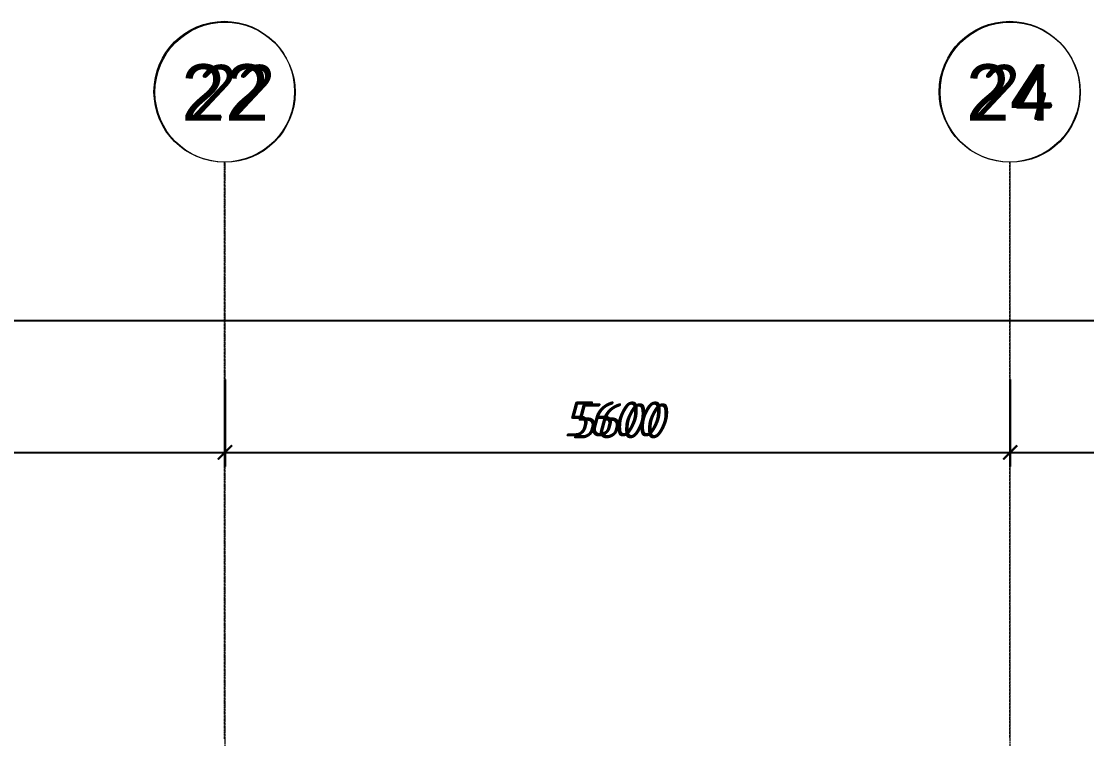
# Model space of a CAD drawing. Header units: millimetres. Extents: x -10178924 to 11692288, y -947381 to 58396.
# Drawn here: x 769906 to 777504, y -810699 to -805585 of the extents above; entities that cross this region are included whole.
import ezdxf
from ezdxf.enums import TextEntityAlignment as Align

# ---------------------------------------------------------------- set-up
doc = ezdxf.new("R2010")
doc.units = ezdxf.units.MM
doc.linetypes.add('осевая', pattern=[50.8, 31.75, -6.35, 6.35, -6.35])
doc.layers.add('PDF _Размеры осевые', color=7, linetype='Continuous', true_color=0x5d6970)
doc.layers.add('PDF _Текст', color=7, linetype='Continuous', lineweight=5)
doc.layers.add('Размеры осевые', color=153, linetype='Continuous', lineweight=9)
doc.styles.add('PDF ArialMT', font='arial.ttf')
doc.styles.add('PDF GOST Common Italic', font='GOST_Common Italic.ttf')
doc.styles.add('PDF ISOCPEUR Italic', font='isocpeui.ttf')
doc.styles.add('Текст_М100', font='GOST_Common Italic.ttf', dxfattribs={"height": 250})
doc.dimstyles.new('Размеры_М100', dxfattribs={"dimtxt": 250, "dimasz": 100, "dimexe": 100, "dimexo": 100, "dimgap": 100, "dimtad": 1, "dimrnd": 5, "dimtxsty": 'Текст_М100', "dimblk": 'ARCHTICK', "dimcen": 250, "dimdle": 100, "dimadec": 0, "dimazin": 2, "dimtfac": 1, "dimtmove": 1, "dimatfit": 3, "dimfxl": 1, "dimarcsym": 0})

# ---------------------------------------------------------------- blocks, each defined once
blk = doc.blocks.new('_ArchTick')
at = {"color": 0, "linetype": 'ByBlock', "const_width": 0.15}
blk.add_lwpolyline([(-0.5, -0.5), (0.5, 0.5)], dxfattribs=at)
blk = doc.blocks.new('*D2713')
at = {"layer": 'Defpoints', "color": 0, "ltscale": 100, "transparency": 16777216}
for p in [(-7000, -26444.9), (61000, -26444.9), (61000, -26928.2)]:
    blk.add_point(p, dxfattribs=at)
at = {"layer": 'Размеры осевые', "color": 0, "lineweight": -2, "ltscale": 100, "transparency": 16777216}
for p, q in [((-7000, -26544.9), (-7000, -27028.2)), ((61000, -26544.9), (61000, -27028.2)), ((-7100, -26928.2), (61100, -26928.2))]:
    blk.add_line(p, q, dxfattribs=at)
at = {"layer": 'Размеры осевые', "color": 0, "lineweight": -2, "ltscale": 100, "transparency": 16777216, "xscale": 100, "yscale": 100, "zscale": 100, "rotation": 180}
blk.add_blockref('_ArchTick', (-7000, -26928.2), dxfattribs=at)
at = {"layer": 'Размеры осевые', "color": 0, "lineweight": -2, "ltscale": 100, "transparency": 16777216, "xscale": 100, "yscale": 100, "zscale": 100}
blk.add_blockref('_ArchTick', (61000, -26928.2), dxfattribs=at)
at = {"layer": 'Размеры осевые', "color": 0, "ltscale": 100, "transparency": 16777216, "insert": (27000, -26703.2), "char_height": 250, "attachment_point": 5, "style": 'Текст_М100'}
blk.add_mtext('68000', dxfattribs=at)
blk = doc.blocks.new('*D2721')
at = {"layer": 'Defpoints', "color": 0, "ltscale": 100, "transparency": 16777216}
for p in [(40800, -27248.7), (49000, -27248.7), (49000, -27867.7)]:
    blk.add_point(p, dxfattribs=at)
at = {"layer": 'Размеры осевые', "color": 0, "lineweight": -2, "ltscale": 100, "transparency": 16777216}
for p, q in [((40800, -27348.7), (40800, -27967.7)), ((49000, -27348.7), (49000, -27967.7)), ((40700, -27867.7), (49100, -27867.7))]:
    blk.add_line(p, q, dxfattribs=at)
at = {"layer": 'Размеры осевые', "color": 0, "lineweight": -2, "ltscale": 100, "transparency": 16777216, "xscale": 100, "yscale": 100, "zscale": 100, "rotation": 180}
blk.add_blockref('_ArchTick', (40800, -27867.7), dxfattribs=at)
at = {"layer": 'Размеры осевые', "color": 0, "lineweight": -2, "ltscale": 100, "transparency": 16777216, "xscale": 100, "yscale": 100, "zscale": 100}
blk.add_blockref('_ArchTick', (49000, -27867.7), dxfattribs=at)
at = {"layer": 'Размеры осевые', "color": 0, "ltscale": 100, "transparency": 16777216, "insert": (44900, -27642.7), "char_height": 250, "attachment_point": 5, "style": 'Текст_М100'}
blk.add_mtext('8200', dxfattribs=at)
blk = doc.blocks.new('*D2722')
at = {"layer": 'Defpoints', "color": 0, "ltscale": 100, "transparency": 16777216}
for p in [(49000, -27248.7), (54600, -27248.7), (54600, -27867.7)]:
    blk.add_point(p, dxfattribs=at)
at = {"layer": 'Размеры осевые', "color": 0, "lineweight": -2, "ltscale": 100, "transparency": 16777216}
for p, q in [((49000, -27348.7), (49000, -27967.7)), ((54600, -27348.7), (54600, -27967.7)), ((48900, -27867.7), (54700, -27867.7))]:
    blk.add_line(p, q, dxfattribs=at)
at = {"layer": 'Размеры осевые', "color": 0, "lineweight": -2, "ltscale": 100, "transparency": 16777216, "xscale": 100, "yscale": 100, "zscale": 100, "rotation": 180}
blk.add_blockref('_ArchTick', (49000, -27867.7), dxfattribs=at)
at = {"layer": 'Размеры осевые', "color": 0, "lineweight": -2, "ltscale": 100, "transparency": 16777216, "xscale": 100, "yscale": 100, "zscale": 100}
blk.add_blockref('_ArchTick', (54600, -27867.7), dxfattribs=at)
at = {"layer": 'Размеры осевые', "color": 0, "ltscale": 100, "transparency": 16777216, "insert": (51800, -27642.7), "char_height": 250, "attachment_point": 5, "style": 'Текст_М100'}
blk.add_mtext('5600', dxfattribs=at)
blk = doc.blocks.new('*D2723')
at = {"layer": 'Defpoints', "color": 0, "ltscale": 100, "transparency": 16777216}
for p in [(54600, -27248.7), (61000, -27248.7), (61000, -27867.7)]:
    blk.add_point(p, dxfattribs=at)
at = {"layer": 'Размеры осевые', "color": 0, "lineweight": -2, "ltscale": 100, "transparency": 16777216}
for p, q in [((54600, -27348.7), (54600, -27967.7)), ((61000, -27348.7), (61000, -27967.7)), ((54500, -27867.7), (61100, -27867.7))]:
    blk.add_line(p, q, dxfattribs=at)
at = {"layer": 'Размеры осевые', "color": 0, "lineweight": -2, "ltscale": 100, "transparency": 16777216, "xscale": 100, "yscale": 100, "zscale": 100, "rotation": 180}
blk.add_blockref('_ArchTick', (54600, -27867.7), dxfattribs=at)
at = {"layer": 'Размеры осевые', "color": 0, "lineweight": -2, "ltscale": 100, "transparency": 16777216, "xscale": 100, "yscale": 100, "zscale": 100}
blk.add_blockref('_ArchTick', (61000, -27867.7), dxfattribs=at)
at = {"layer": 'Размеры осевые', "color": 0, "ltscale": 100, "transparency": 16777216, "insert": (57800, -27642.7), "char_height": 250, "attachment_point": 5, "style": 'Текст_М100'}
blk.add_mtext('6400', dxfattribs=at)
blk = doc.blocks.new('A$C5282721b')
at = {"layer": 'Размеры осевые', "color": 251, "linetype": 'осевая', "ltscale": 0.5, "transparency": 33554687}
for p, q in [((49000, -40100), (49000, -25800)), ((54600, -43050), (54600, -25800))]:
    blk.add_line(p, q, dxfattribs=at)
at = {"layer": 'Размеры осевые', "color": 251, "ltscale": 100, "transparency": 33554687}
for centre in [(49000, -25300), (54600, -25300)]:
    blk.add_circle(centre, 500, dxfattribs=at)
at = {"layer": 'Размеры осевые', "color": 251, "ltscale": 100, "transparency": 33554687, "style": 'PDF ISOCPEUR Italic'}
for s, p in [('22', (49000, -25300)), ('24', (54600, -25300))]:
    blk.add_text(s, height=400, dxfattribs=at).set_placement(p, align=Align.MIDDLE_CENTER)
at = {"layer": 'Размеры осевые', "color": 251, "ltscale": 100, "transparency": 33554687}
for base, p1, p2, picture, middle in [((61000, -26928.154), (-7000, -26444.862), (61000, -26444.862), '*D2713', (27000, -26703.154)), ((49000, -27867.723), (40800, -27248.656), (49000, -27248.656), '*D2721', (44900, -27642.723)), ((54600, -27867.723), (49000, -27248.656), (54600, -27248.656), '*D2722', (51800, -27642.723)), ((61000, -27867.723), (54600, -27248.656), (61000, -27248.656), '*D2723', (57800, -27642.723))]:
    dim = blk.add_linear_dim(base=base, p1=p1, p2=p2, dimstyle='Размеры_М100', dxfattribs=at)
    dim.commit()
    dim.dimension.update_dxf_attribs({"geometry": picture, "text_midpoint": middle})

msp = doc.modelspace()

# ---------------------------------------------------------------- linework, layer by layer
at = {"layer": 'PDF _Размеры осевые', "lineweight": 9}
for points in [[(771355.5, -806609.7), (771355.5, -806592.8)], [(771355.5, -806618.2), (771355.5, -806614)], [(776956.2, -806601.3), (776956.2, -806592.8)], [(776956.2, -806605.5), (776956.2, -806605.5)], [(776956.2, -806626.7), (776956.2, -806609.7)], [(771355.5, -806635.1), (771355.5, -806622.4)], [(771355.5, -806643.6), (771355.5, -806639.4)], [(771355.5, -806660.5), (771355.5, -806647.8)], [(771355.5, -806669), (771355.5, -806664.8)], [(771355.5, -806685.9), (771355.5, -806673.2)], [(771355.5, -806694.4), (771355.5, -806690.2)], [(776956.2, -806630.9), (776956.2, -806630.9)], [(776956.2, -806652.1), (776956.2, -806635.1)], [(776956.2, -806656.3), (776956.2, -806656.3)], [(776956.2, -806677.5), (776956.2, -806660.5)], [(776956.2, -806681.7), (776956.2, -806681.7)], [(776956.2, -806702.9), (776956.2, -806685.9)], [(771355.5, -806711.3), (771355.5, -806698.6)], [(771355.5, -806719.8), (771355.5, -806715.6)], [(771355.5, -806736.7), (771355.5, -806724)], [(771355.5, -806745.2), (771355.5, -806741)], [(771355.5, -806762.1), (771355.5, -806749.4)], [(771355.5, -806770.6), (771355.5, -806766.4)], [(776956.2, -806707.1), (776956.2, -806707.1)], [(776956.2, -806728.3), (776956.2, -806711.3)], [(776956.2, -806732.5), (776956.2, -806732.5)], [(776956.2, -806753.7), (776956.2, -806736.7)], [(776956.2, -806757.9), (776956.2, -806757.9)], [(776956.2, -806779.1), (776956.2, -806762.1)], [(771355.5, -806787.5), (771355.5, -806774.8)], [(771355.5, -806796), (771355.5, -806791.8)], [(771355.5, -806812.9), (771355.5, -806800.2)], [(771355.5, -806821.4), (771355.5, -806817.2)], [(771355.5, -806838.3), (771355.5, -806825.6)], [(771355.5, -806846.8), (771355.5, -806842.6)], [(776956.2, -806783.3), (776956.2, -806783.3)], [(776956.2, -806804.5), (776956.2, -806787.5)], [(776956.2, -806808.7), (776956.2, -806808.7)], [(776956.2, -806829.9), (776956.2, -806812.9)], [(776956.2, -806834.1), (776956.2, -806834.1)], [(776956.2, -806855.3), (776956.2, -806838.3)], [(771355.5, -806863.7), (771355.5, -806851)], [(771355.5, -806872.2), (771355.5, -806868)], [(771355.5, -806889.1), (771355.5, -806876.4)], [(771355.5, -806897.6), (771355.5, -806893.4)], [(771355.5, -806914.5), (771355.5, -806901.8)], [(771355.5, -806923), (771355.5, -806918.8)], [(776956.2, -806859.5), (776956.2, -806859.5)], [(776956.2, -806880.7), (776956.2, -806863.7)], [(776956.2, -806884.9), (776956.2, -806884.9)], [(776956.2, -806906.1), (776956.2, -806889.1)], [(776956.2, -806910.3), (776956.2, -806910.3)], [(776956.2, -806931.5), (776956.2, -806914.5)], [(771355.5, -806939.9), (771355.5, -806927.2)], [(771355.5, -806948.4), (771355.5, -806944.2)], [(771355.5, -806965.3), (771355.5, -806952.6)], [(771355.5, -806973.8), (771355.5, -806969.6)], [(771355.5, -806990.7), (771355.5, -806978)], [(771355.5, -806999.2), (771355.5, -806995)], [(776956.2, -806935.7), (776956.2, -806935.7)], [(776956.2, -806956.9), (776956.2, -806939.9)], [(776956.2, -806961.1), (776956.2, -806961.1)], [(776956.2, -806982.3), (776956.2, -806965.3)], [(776956.2, -806986.5), (776956.2, -806986.5)], [(776956.2, -807007.7), (776956.2, -806990.7)], [(771355.5, -807016.1), (771355.5, -807003.4)], [(771355.5, -807024.6), (771355.5, -807020.4)], [(771355.5, -807041.5), (771355.5, -807028.8)], [(771355.5, -807050), (771355.5, -807045.8)], [(771355.5, -807066.9), (771355.5, -807054.2)], [(771355.5, -807075.4), (771355.5, -807071.2)], [(776956.2, -807011.9), (776956.2, -807011.9)], [(776956.2, -807033.1), (776956.2, -807016.1)], [(776956.2, -807037.3), (776956.2, -807037.3)], [(776956.2, -807058.5), (776956.2, -807041.5)], [(776956.2, -807062.7), (776956.2, -807062.7)], [(776956.2, -807083.9), (776956.2, -807066.9)], [(771355.5, -807092.3), (771355.5, -807079.6)], [(771355.5, -807100.8), (771355.5, -807096.6)], [(771355.5, -807117.7), (771355.5, -807105)], [(771355.5, -807126.2), (771355.5, -807122)], [(771355.5, -807143.1), (771355.5, -807130.4)], [(771355.5, -807151.6), (771355.5, -807147.4)], [(776956.2, -807088.1), (776956.2, -807088.1)], [(776956.2, -807109.3), (776956.2, -807092.3)], [(776956.2, -807113.5), (776956.2, -807113.5)], [(776956.2, -807134.7), (776956.2, -807117.7)], [(776956.2, -807138.9), (776956.2, -807138.9)], [(776956.2, -807160.1), (776956.2, -807143.1)], [(771355.5, -807168.5), (771355.5, -807155.8)], [(771355.5, -807177), (771355.5, -807172.8)], [(771355.5, -807193.9), (771355.5, -807181.2)], [(771355.5, -807202.4), (771355.5, -807198.2)], [(771355.5, -807219.3), (771355.5, -807206.6)], [(771355.5, -807227.8), (771355.5, -807223.6)], [(776956.2, -807164.3), (776956.2, -807164.3)], [(776956.2, -807185.5), (776956.2, -807168.5)], [(776956.2, -807189.7), (776956.2, -807189.7)], [(776956.2, -807210.9), (776956.2, -807193.9)], [(776956.2, -807215.1), (776956.2, -807215.1)], [(776956.2, -807236.3), (776956.2, -807219.3)], [(771355.5, -807244.7), (771355.5, -807232)], [(771355.5, -807253.2), (771355.5, -807249)], [(771355.5, -807270.1), (771355.5, -807257.4)], [(771355.5, -807278.6), (771355.5, -807274.4)], [(771355.5, -807295.5), (771355.5, -807282.8)], [(771355.5, -807304), (771355.5, -807299.8)], [(776956.2, -807240.5), (776956.2, -807240.5)], [(776956.2, -807261.7), (776956.2, -807244.7)], [(776956.2, -807265.9), (776956.2, -807265.9)], [(776956.2, -807287.1), (776956.2, -807270.1)], [(776956.2, -807291.3), (776956.2, -807291.3)], [(776956.2, -807312.5), (776956.2, -807295.5)], [(771355.5, -807320.9), (771355.5, -807308.2)], [(771355.5, -807329.4), (771355.5, -807325.2)], [(771355.5, -807346.3), (771355.5, -807333.6)], [(771355.5, -807354.8), (771355.5, -807350.6)], [(771355.5, -807371.7), (771355.5, -807359)], [(771355.5, -807380.2), (771355.5, -807376)], [(776956.2, -807316.7), (776956.2, -807316.7)], [(776956.2, -807337.9), (776956.2, -807320.9)], [(776956.2, -807342.1), (776956.2, -807342.1)], [(776956.2, -807363.3), (776956.2, -807346.3)], [(776956.2, -807367.5), (776956.2, -807367.5)], [(776956.2, -807388.7), (776956.2, -807371.7)], [(771355.5, -807397.1), (771355.5, -807384.4)], [(771355.5, -807405.6), (771355.5, -807401.4)], [(771355.5, -807422.5), (771355.5, -807409.8)], [(771355.5, -807431), (771355.5, -807426.8)], [(771355.5, -807447.9), (771355.5, -807435.2)], [(771355.5, -807456.4), (771355.5, -807452.2)], [(776956.2, -807392.9), (776956.2, -807392.9)], [(776956.2, -807414.1), (776956.2, -807397.1)], [(776956.2, -807418.3), (776956.2, -807418.3)], [(776956.2, -807439.5), (776956.2, -807422.5)], [(776956.2, -807443.7), (776956.2, -807443.7)], [(776956.2, -807464.9), (776956.2, -807447.9)], [(771355.5, -807473.3), (771355.5, -807460.6)], [(771355.5, -807481.8), (771355.5, -807477.6)], [(771355.5, -807498.7), (771355.5, -807486)], [(771355.5, -807507.2), (771355.5, -807503)], [(771355.5, -807524.1), (771355.5, -807511.4)], [(771355.5, -807532.6), (771355.5, -807528.4)], [(776956.2, -807469.1), (776956.2, -807469.1)], [(776956.2, -807490.3), (776956.2, -807473.3)], [(776956.2, -807494.5), (776956.2, -807494.5)], [(776956.2, -807515.7), (776956.2, -807498.7)], [(776956.2, -807519.9), (776956.2, -807519.9)], [(776956.2, -807541.1), (776956.2, -807524.1)], [(771355.5, -807549.5), (771355.5, -807536.8)], [(771355.5, -807558), (771355.5, -807553.8)], [(771355.5, -807574.9), (771355.5, -807562.2)], [(771355.5, -807583.4), (771355.5, -807579.2)], [(771355.5, -807600.3), (771355.5, -807587.6)], [(771355.5, -807608.8), (771355.5, -807604.6)], [(776956.2, -807545.3), (776956.2, -807545.3)], [(776956.2, -807566.5), (776956.2, -807549.5)], [(776956.2, -807570.7), (776956.2, -807570.7)], [(776956.2, -807591.9), (776956.2, -807574.9)], [(776956.2, -807596.1), (776956.2, -807596.1)], [(776956.2, -807617.3), (776956.2, -807600.3)], [(771355.5, -807625.7), (771355.5, -807613)], [(771355.5, -807634.2), (771355.5, -807630)], [(771355.5, -807651.1), (771355.5, -807638.4)], [(771355.5, -807659.6), (771355.5, -807655.4)], [(771355.5, -807676.5), (771355.5, -807663.8)], [(771355.5, -807685), (771355.5, -807680.8)], [(776956.2, -807621.5), (776956.2, -807621.5)], [(776956.2, -807642.7), (776956.2, -807625.7)], [(776956.2, -807646.9), (776956.2, -807646.9)], [(776956.2, -807668.1), (776956.2, -807651.1)], [(776956.2, -807672.3), (776956.2, -807672.3)], [(776956.2, -807693.5), (776956.2, -807676.5)], [(715255, -807718.9), (783451.7, -807718.9)], [(771355.5, -807701.9), (771355.5, -807689.2)], [(771355.5, -807710.4), (771355.5, -807706.2)], [(771355.5, -807727.3), (771355.5, -807714.6)], [(771355.5, -807735.8), (771355.5, -807731.6)], [(771355.5, -807752.7), (771355.5, -807740)], [(771355.5, -807761.2), (771355.5, -807757)], [(776956.2, -807697.7), (776956.2, -807697.7)], [(776956.2, -807718.9), (776956.2, -807701.9)], [(776956.2, -807723.1), (776956.2, -807723.1)], [(776956.2, -807744.3), (776956.2, -807727.3)], [(776956.2, -807748.5), (776956.2, -807748.5)], [(776956.2, -807769.7), (776956.2, -807752.7)], [(771355.5, -807778.1), (771355.5, -807765.4)], [(771355.5, -807786.6), (771355.5, -807782.4)], [(771355.5, -807803.5), (771355.5, -807790.8)], [(771355.5, -807812), (771355.5, -807807.8)], [(771355.5, -807828.9), (771355.5, -807816.2)], [(771355.5, -807837.4), (771355.5, -807833.2)], [(776956.2, -807773.9), (776956.2, -807773.9)], [(776956.2, -807795.1), (776956.2, -807778.1)], [(776956.2, -807799.3), (776956.2, -807799.3)], [(776956.2, -807820.5), (776956.2, -807803.5)], [(776956.2, -807824.7), (776956.2, -807824.7)], [(776956.2, -807845.9), (776956.2, -807828.9)], [(771355.5, -807854.3), (771355.5, -807841.6)], [(771355.5, -807862.8), (771355.5, -807858.6)], [(771355.5, -807879.7), (771355.5, -807867)], [(771355.5, -807888.2), (771355.5, -807884)], [(771355.5, -807905.1), (771355.5, -807892.4)], [(771355.5, -807913.6), (771355.5, -807909.4)], [(776956.2, -807850.1), (776956.2, -807850.1)], [(776956.2, -807871.3), (776956.2, -807854.3)], [(776956.2, -807875.5), (776956.2, -807875.5)], [(776956.2, -807896.7), (776956.2, -807879.7)], [(776956.2, -807900.9), (776956.2, -807900.9)], [(776956.2, -807922.1), (776956.2, -807905.1)], [(771355.5, -807930.5), (771355.5, -807917.8)], [(771355.5, -807939), (771355.5, -807934.8)], [(771355.5, -807955.9), (771355.5, -807943.2)], [(771355.5, -807964.4), (771355.5, -807960.2)], [(771355.5, -807981.3), (771355.5, -807968.6)], [(771355.5, -807989.8), (771355.5, -807985.6)], [(776956.2, -807926.3), (776956.2, -807926.3)], [(776956.2, -807947.5), (776956.2, -807930.5)], [(776956.2, -807951.7), (776956.2, -807951.7)], [(776956.2, -807972.9), (776956.2, -807955.9)], [(776956.2, -807977.1), (776956.2, -807977.1)], [(776956.2, -807998.3), (776956.2, -807981.3)], [(771355.5, -808006.7), (771355.5, -807994)], [(771355.5, -808015.2), (771355.5, -808011)], [(771355.5, -808032.1), (771355.5, -808019.4)], [(771355.5, -808040.6), (771355.5, -808036.4)], [(771355.5, -808057.5), (771355.5, -808044.8)], [(771355.5, -808066), (771355.5, -808061.8)], [(776956.2, -808002.5), (776956.2, -808002.5)], [(776956.2, -808023.7), (776956.2, -808006.7)], [(776956.2, -808027.9), (776956.2, -808027.9)], [(776956.2, -808049.1), (776956.2, -808032.1)], [(776956.2, -808053.3), (776956.2, -808053.3)], [(776956.2, -808074.5), (776956.2, -808057.5)], [(771355.5, -808082.9), (771355.5, -808070.2)], [(771355.5, -808091.4), (771355.5, -808087.2)], [(771355.5, -808108.3), (771355.5, -808095.6)], [(771355.5, -808116.8), (771355.5, -808112.6)], [(771355.5, -808133.7), (771355.5, -808121)], [(771355.5, -808142.2), (771355.5, -808138)], [(776956.2, -808078.7), (776956.2, -808078.7)], [(776956.2, -808099.9), (776956.2, -808082.9)], [(776956.2, -808104.1), (776956.2, -808104.1)], [(776956.2, -808125.3), (776956.2, -808108.3)], [(776956.2, -808129.5), (776956.2, -808129.5)], [(776956.2, -808150.7), (776956.2, -808133.7)], [(771355.5, -808159.1), (771355.5, -808146.4)], [(771355.5, -808167.6), (771355.5, -808163.4)], [(771355.5, -808184.5), (771355.5, -808171.8)], [(771355.5, -808193), (771355.5, -808188.8)], [(771355.5, -808209.9), (771355.5, -808197.2)], [(771355.5, -808218.4), (771355.5, -808214.2)], [(776956.2, -808154.9), (776956.2, -808154.9)], [(776956.2, -808176.1), (776956.2, -808159.1)], [(776956.2, -808180.3), (776956.2, -808180.3)], [(776956.2, -808201.5), (776956.2, -808184.5)], [(776956.2, -808205.7), (776956.2, -808205.7)], [(776956.2, -808226.9), (776956.2, -808209.9)], [(771355.5, -808235.3), (771355.5, -808222.6)], [(771355.5, -808243.8), (771355.5, -808239.6)], [(771355.5, -808260.7), (771355.5, -808248)], [(771355.5, -808269.2), (771355.5, -808265)], [(771355.5, -808286.1), (771355.5, -808273.4)], [(771355.5, -808294.6), (771355.5, -808290.4)], [(776956.2, -808231.1), (776956.2, -808231.1)], [(776956.2, -808252.3), (776956.2, -808235.3)], [(776956.2, -808256.5), (776956.2, -808256.5)], [(776956.2, -808277.7), (776956.2, -808260.7)], [(776956.2, -808281.9), (776956.2, -808281.9)], [(776956.2, -808303.1), (776956.2, -808286.1)], [(771355.5, -808311.5), (771355.5, -808298.8)], [(771355.5, -808320), (771355.5, -808315.8)], [(771355.5, -808336.9), (771355.5, -808324.2)], [(771355.5, -808345.4), (771355.5, -808341.2)], [(771355.5, -808362.3), (771355.5, -808349.6)], [(771355.5, -808370.8), (771355.5, -808366.6)], [(776956.2, -808307.3), (776956.2, -808307.3)], [(776956.2, -808328.5), (776956.2, -808311.5)], [(776956.2, -808332.7), (776956.2, -808332.7)], [(776956.2, -808353.9), (776956.2, -808336.9)], [(776956.2, -808358.1), (776956.2, -808358.1)], [(776956.2, -808379.3), (776956.2, -808362.3)], [(771355.5, -808387.7), (771355.5, -808375)], [(771355.5, -808396.2), (771355.5, -808392)], [(771355.5, -808413.1), (771355.5, -808400.4)], [(771355.5, -808421.6), (771355.5, -808417.4)], [(771355.5, -808438.5), (771355.5, -808425.8)], [(771355.5, -808447), (771355.5, -808442.8)], [(776956.2, -808383.5), (776956.2, -808383.5)], [(776956.2, -808404.7), (776956.2, -808387.7)], [(776956.2, -808408.9), (776956.2, -808408.9)], [(776956.2, -808430.1), (776956.2, -808413.1)], [(776956.2, -808434.3), (776956.2, -808434.3)], [(776956.2, -808455.5), (776956.2, -808438.5)], [(771355.5, -808463.9), (771355.5, -808451.2)], [(771355.5, -808472.4), (771355.5, -808468.2)], [(771355.5, -808489.3), (771355.5, -808476.6)], [(771355.5, -808497.8), (771355.5, -808493.6)], [(771355.5, -808514.7), (771355.5, -808502)], [(771355.5, -808523.2), (771355.5, -808519)], [(776956.2, -808459.7), (776956.2, -808459.7)], [(776956.2, -808480.9), (776956.2, -808463.9)], [(776956.2, -808485.1), (776956.2, -808485.1)], [(776956.2, -808506.3), (776956.2, -808489.3)], [(776956.2, -808510.5), (776956.2, -808510.5)], [(776956.2, -808531.7), (776956.2, -808514.7)], [(771355.5, -808540.1), (771355.5, -808527.4)], [(771355.5, -808548.6), (771355.5, -808544.4)], [(771355.5, -808565.5), (771355.5, -808552.8)], [(771355.5, -808574), (771355.5, -808569.8)], [(771355.5, -808590.9), (771355.5, -808578.2)], [(771355.5, -808599.4), (771355.5, -808595.2)], [(776956.2, -808535.9), (776956.2, -808535.9)], [(776956.2, -808557.1), (776956.2, -808540.1)], [(776956.2, -808561.3), (776956.2, -808561.3)], [(776956.2, -808582.5), (776956.2, -808565.5)], [(776956.2, -808586.7), (776956.2, -808586.7)], [(776956.2, -808607.9), (776956.2, -808590.9)], [(763053.9, -808658.7), (771456.8, -808658.7)], [(771253.9, -808658.7), (777053.4, -808658.7)], [(771355.5, -808616.3), (771355.5, -808603.6)], [(771355.5, -808624.8), (771355.5, -808620.6)], [(771355.5, -808641.7), (771355.5, -808629)], [(771355.5, -808650.2), (771355.5, -808646)], [(771355.5, -808667.1), (771355.5, -808654.4)], [(771355.5, -808675.6), (771355.5, -808671.4)], [(776854.6, -808658.7), (783454.2, -808658.7)], [(776956.2, -808612.1), (776956.2, -808612.1)], [(776956.2, -808633.3), (776956.2, -808616.3)], [(776956.2, -808637.5), (776956.2, -808637.5)], [(776956.2, -808658.7), (776956.2, -808641.7)], [(776956.2, -808662.9), (776956.2, -808662.9)], [(776956.2, -808684.1), (776956.2, -808667.1)], [(771355.5, -808692.5), (771355.5, -808679.8)], [(771355.5, -808701), (771355.5, -808696.8)], [(771355.5, -808717.9), (771355.5, -808705.2)], [(771355.5, -808726.4), (771355.5, -808722.2)], [(771355.5, -808743.3), (771355.5, -808730.6)], [(771355.5, -808751.8), (771355.5, -808747.6)], [(776956.2, -808688.3), (776956.2, -808688.3)], [(776956.2, -808709.5), (776956.2, -808692.5)], [(776956.2, -808713.7), (776956.2, -808713.7)], [(776956.2, -808734.9), (776956.2, -808717.9)], [(776956.2, -808739.1), (776956.2, -808739.1)], [(776956.2, -808760.3), (776956.2, -808743.3)], [(771355.5, -808768.7), (771355.5, -808756)], [(771355.5, -808777.2), (771355.5, -808773)], [(771355.5, -808794.1), (771355.5, -808781.4)], [(771355.5, -808802.6), (771355.5, -808798.4)], [(771355.5, -808819.5), (771355.5, -808806.8)], [(771355.5, -808828), (771355.5, -808823.8)], [(776956.2, -808764.5), (776956.2, -808764.5)], [(776956.2, -808785.7), (776956.2, -808768.7)], [(776956.2, -808789.9), (776956.2, -808789.9)], [(776956.2, -808811.1), (776956.2, -808794.1)], [(776956.2, -808815.3), (776956.2, -808815.3)], [(776956.2, -808836.5), (776956.2, -808819.5)], [(771355.5, -808844.9), (771355.5, -808832.2)], [(771355.5, -808853.4), (771355.5, -808849.2)], [(771355.5, -808870.3), (771355.5, -808857.6)], [(771355.5, -808878.8), (771355.5, -808874.6)], [(771355.5, -808895.7), (771355.5, -808883)], [(771355.5, -808904.2), (771355.5, -808900)], [(776956.2, -808840.7), (776956.2, -808840.7)], [(776956.2, -808861.9), (776956.2, -808844.9)], [(776956.2, -808866.1), (776956.2, -808866.1)], [(776956.2, -808887.3), (776956.2, -808870.3)], [(776956.2, -808891.5), (776956.2, -808891.5)], [(776956.2, -808912.7), (776956.2, -808895.7)], [(771355.5, -808921.1), (771355.5, -808908.4)], [(771355.5, -808929.6), (771355.5, -808925.4)], [(771355.5, -808946.5), (771355.5, -808933.8)], [(771355.5, -808955), (771355.5, -808950.8)], [(771355.5, -808971.9), (771355.5, -808959.2)], [(771355.5, -808980.4), (771355.5, -808976.2)], [(776956.2, -808916.9), (776956.2, -808916.9)], [(776956.2, -808938.1), (776956.2, -808921.1)], [(776956.2, -808942.3), (776956.2, -808942.3)], [(776956.2, -808963.5), (776956.2, -808946.5)], [(776956.2, -808967.7), (776956.2, -808967.7)], [(776956.2, -808988.9), (776956.2, -808971.9)], [(771355.5, -808997.3), (771355.5, -808984.6)], [(771355.5, -809005.8), (771355.5, -809001.6)], [(771355.5, -809022.7), (771355.5, -809010)], [(771355.5, -809031.2), (771355.5, -809027)], [(771355.5, -809048.1), (771355.5, -809035.4)], [(771355.5, -809056.6), (771355.5, -809052.4)], [(776956.2, -808993.1), (776956.2, -808993.1)], [(776956.2, -809014.3), (776956.2, -808997.3)], [(776956.2, -809018.5), (776956.2, -809018.5)], [(776956.2, -809039.7), (776956.2, -809022.7)], [(776956.2, -809043.9), (776956.2, -809043.9)], [(776956.2, -809065.1), (776956.2, -809048.1)], [(771355.5, -809073.5), (771355.5, -809060.8)], [(771355.5, -809082), (771355.5, -809077.8)], [(771355.5, -809098.9), (771355.5, -809086.2)], [(771355.5, -809107.4), (771355.5, -809103.2)], [(771355.5, -809124.3), (771355.5, -809111.6)], [(771355.5, -809132.8), (771355.5, -809128.6)], [(776956.2, -809069.3), (776956.2, -809069.3)], [(776956.2, -809090.5), (776956.2, -809073.5)], [(776956.2, -809094.7), (776956.2, -809094.7)], [(776956.2, -809115.9), (776956.2, -809098.9)], [(776956.2, -809120.1), (776956.2, -809120.1)], [(776956.2, -809141.3), (776956.2, -809124.3)], [(771355.5, -809149.7), (771355.5, -809137)], [(771355.5, -809158.2), (771355.5, -809154)], [(771355.5, -809175.1), (771355.5, -809162.4)], [(771355.5, -809183.6), (771355.5, -809179.4)], [(771355.5, -809200.5), (771355.5, -809187.8)], [(771355.5, -809209), (771355.5, -809204.8)], [(776956.2, -809145.5), (776956.2, -809145.5)], [(776956.2, -809166.7), (776956.2, -809149.7)], [(776956.2, -809170.9), (776956.2, -809170.9)], [(776956.2, -809192.1), (776956.2, -809175.1)], [(776956.2, -809196.3), (776956.2, -809196.3)], [(776956.2, -809217.5), (776956.2, -809200.5)], [(771355.5, -809225.9), (771355.5, -809213.2)], [(771355.5, -809234.4), (771355.5, -809230.2)], [(771355.5, -809251.3), (771355.5, -809238.6)], [(771355.5, -809259.8), (771355.5, -809255.6)], [(771355.5, -809276.7), (771355.5, -809264)], [(771355.5, -809285.2), (771355.5, -809281)], [(776956.2, -809221.7), (776956.2, -809221.7)], [(776956.2, -809242.9), (776956.2, -809225.9)], [(776956.2, -809247.1), (776956.2, -809247.1)], [(776956.2, -809268.3), (776956.2, -809251.3)], [(776956.2, -809272.5), (776956.2, -809272.5)], [(776956.2, -809293.7), (776956.2, -809276.7)], [(771355.5, -809302.1), (771355.5, -809289.4)], [(771355.5, -809310.6), (771355.5, -809306.4)], [(771355.5, -809327.5), (771355.5, -809314.8)], [(771355.5, -809336), (771355.5, -809331.8)], [(771355.5, -809352.9), (771355.5, -809340.2)], [(771355.5, -809361.4), (771355.5, -809357.2)], [(776956.2, -809297.9), (776956.2, -809297.9)], [(776956.2, -809319.1), (776956.2, -809302.1)], [(776956.2, -809323.3), (776956.2, -809323.3)], [(776956.2, -809344.5), (776956.2, -809327.5)], [(776956.2, -809348.7), (776956.2, -809348.7)], [(776956.2, -809369.9), (776956.2, -809352.9)], [(771355.5, -809378.3), (771355.5, -809365.6)], [(771355.5, -809386.8), (771355.5, -809382.6)], [(771355.5, -809403.8), (771355.5, -809391.1)], [(771355.5, -809412.2), (771355.5, -809408)], [(771355.5, -809429.1), (771355.5, -809416.5)], [(776956.2, -809374.1), (776956.2, -809374.1)], [(776956.2, -809395.3), (776956.2, -809378.3)], [(776956.2, -809399.5), (776956.2, -809399.5)], [(776956.2, -809420.7), (776956.2, -809403.8)], [(776956.2, -809424.9), (776956.2, -809424.9)], [(776956.2, -809446.1), (776956.2, -809429.1)], [(771355.5, -809437.6), (771355.5, -809433.4)], [(771355.5, -809454.5), (771355.5, -809441.8)], [(771355.5, -809463), (771355.5, -809458.8)], [(771355.5, -809479.9), (771355.5, -809467.2)], [(771355.5, -809488.4), (771355.5, -809484.2)], [(771355.5, -809505.3), (771355.5, -809492.6)], [(776956.2, -809450.3), (776956.2, -809450.3)], [(776956.2, -809471.5), (776956.2, -809454.5)], [(776956.2, -809475.7), (776956.2, -809475.7)], [(776956.2, -809496.9), (776956.2, -809479.9)], [(776956.2, -809501.1), (776956.2, -809501.1)], [(776956.2, -809522.3), (776956.2, -809505.3)], [(771355.5, -809513.8), (771355.5, -809509.6)], [(771355.5, -809530.8), (771355.5, -809518.1)], [(771355.5, -809539.2), (771355.5, -809535)], [(771355.5, -809556.2), (771355.5, -809543.5)], [(771355.5, -809564.6), (771355.5, -809560.4)], [(771355.5, -809581.5), (771355.5, -809568.8)], [(776956.2, -809526.5), (776956.2, -809526.5)], [(776956.2, -809547.7), (776956.2, -809530.8)], [(776956.2, -809551.9), (776956.2, -809551.9)], [(776956.2, -809573.1), (776956.2, -809556.2)], [(776956.2, -809577.3), (776956.2, -809577.3)], [(776956.2, -809598.5), (776956.2, -809581.5)], [(771355.5, -809590), (771355.5, -809585.8)], [(771355.5, -809606.9), (771355.5, -809594.2)], [(771355.5, -809615.4), (771355.5, -809611.2)], [(771355.5, -809632.4), (771355.5, -809619.7)], [(771355.5, -809640.8), (771355.5, -809636.6)], [(771355.5, -809657.8), (771355.5, -809645.1)], [(776956.2, -809602.7), (776956.2, -809602.7)], [(776956.2, -809623.9), (776956.2, -809607)], [(776956.2, -809628.1), (776956.2, -809628.1)], [(776956.2, -809649.3), (776956.2, -809632.4)], [(776956.2, -809653.5), (776956.2, -809653.5)], [(776956.2, -809674.7), (776956.2, -809657.8)], [(771355.5, -809666.2), (771355.5, -809662)], [(771355.5, -809683.2), (771355.5, -809670.5)], [(771355.5, -809691.6), (771355.5, -809687.4)], [(771355.5, -809708.5), (771355.5, -809695.8)], [(771355.5, -809717), (771355.5, -809712.8)], [(771355.5, -809733.9), (771355.5, -809721.2)], [(776956.2, -809678.9), (776956.2, -809678.9)], [(776956.2, -809700.1), (776956.2, -809683.2)], [(776956.2, -809704.3), (776956.2, -809704.3)], [(776956.2, -809725.5), (776956.2, -809708.5)], [(776956.2, -809729.7), (776956.2, -809729.7)], [(776956.2, -809750.9), (776956.2, -809734)], [(771355.5, -809742.4), (771355.5, -809738.2)], [(771355.5, -809759.4), (771355.5, -809746.7)], [(771355.5, -809767.8), (771355.5, -809763.6)], [(771355.5, -809784.8), (771355.5, -809772.1)], [(771355.5, -809793.2), (771355.5, -809789)], [(771355.5, -809810.2), (771355.5, -809797.5)], [(776956.2, -809755.1), (776956.2, -809755.1)], [(776956.2, -809776.3), (776956.2, -809759.4)], [(776956.2, -809780.5), (776956.2, -809780.5)], [(776956.2, -809801.7), (776956.2, -809784.8)], [(776956.2, -809805.9), (776956.2, -809805.9)], [(776956.2, -809827.1), (776956.2, -809810.2)], [(771355.5, -809818.6), (771355.5, -809814.4)], [(771355.5, -809835.6), (771355.5, -809822.9)], [(771355.5, -809844), (771355.5, -809839.8)], [(771355.5, -809861), (771355.5, -809848.3)], [(771355.5, -809869.4), (771355.5, -809865.2)], [(771355.5, -809886.4), (771355.5, -809873.7)], [(776956.2, -809831.3), (776956.2, -809831.3)], [(776956.2, -809852.5), (776956.2, -809835.6)], [(776956.2, -809856.7), (776956.2, -809856.7)], [(776956.2, -809877.9), (776956.2, -809861)], [(776956.2, -809882.1), (776956.2, -809882.1)], [(776956.2, -809903.3), (776956.2, -809886.4)], [(771355.5, -809894.8), (771355.5, -809890.6)], [(771355.5, -809911.8), (771355.5, -809899.1)], [(771355.5, -809920.2), (771355.5, -809916)], [(771355.5, -809937.2), (771355.5, -809924.5)], [(771355.5, -809945.6), (771355.5, -809941.4)], [(771355.5, -809962.6), (771355.5, -809949.9)], [(776956.2, -809907.5), (776956.2, -809907.5)], [(776956.2, -809928.7), (776956.2, -809911.8)], [(776956.2, -809932.9), (776956.2, -809932.9)], [(776956.2, -809954.1), (776956.2, -809937.2)], [(776956.2, -809958.3), (776956.2, -809958.3)], [(776956.2, -809979.5), (776956.2, -809962.6)], [(771355.5, -809971), (771355.5, -809966.8)], [(771355.5, -809988), (771355.5, -809975.3)], [(771355.5, -809996.4), (771355.5, -809992.2)], [(771355.5, -810013.4), (771355.5, -810000.7)], [(771355.5, -810021.8), (771355.5, -810017.6)], [(771355.5, -810038.8), (771355.5, -810026.1)], [(776956.2, -809983.7), (776956.2, -809983.7)], [(776956.2, -810004.9), (776956.2, -809988)], [(776956.2, -810009.1), (776956.2, -810009.1)], [(776956.2, -810030.3), (776956.2, -810013.4)], [(776956.2, -810034.5), (776956.2, -810034.5)], [(776956.2, -810055.7), (776956.2, -810038.8)], [(771355.5, -810047.2), (771355.5, -810043)], [(771355.5, -810064.2), (771355.5, -810051.5)], [(771355.5, -810072.6), (771355.5, -810068.4)], [(771355.5, -810089.6), (771355.5, -810076.9)], [(771355.5, -810098), (771355.5, -810093.8)], [(771355.5, -810115), (771355.5, -810102.3)], [(776956.2, -810059.9), (776956.2, -810059.9)], [(776956.2, -810081.1), (776956.2, -810064.2)], [(776956.2, -810085.3), (776956.2, -810085.3)], [(776956.2, -810106.5), (776956.2, -810089.6)], [(776956.2, -810110.7), (776956.2, -810110.7)], [(776956.2, -810131.9), (776956.2, -810115)], [(771355.5, -810123.4), (771355.5, -810119.2)], [(771355.5, -810140.4), (771355.5, -810127.7)], [(771355.5, -810148.8), (771355.5, -810144.6)], [(771355.5, -810165.8), (771355.5, -810153.1)], [(771355.5, -810174.2), (771355.5, -810170)], [(771355.5, -810191.2), (771355.5, -810178.5)], [(776956.2, -810136.1), (776956.2, -810136.1)], [(776956.2, -810157.3), (776956.2, -810140.4)], [(776956.2, -810161.5), (776956.2, -810161.5)], [(776956.2, -810182.7), (776956.2, -810165.8)], [(776956.2, -810186.9), (776956.2, -810186.9)], [(776956.2, -810208.1), (776956.2, -810191.2)], [(771355.5, -810199.6), (771355.5, -810195.4)], [(771355.5, -810216.6), (771355.5, -810203.9)], [(771355.5, -810225), (771355.5, -810220.8)], [(771355.5, -810242), (771355.5, -810229.3)], [(771355.5, -810250.4), (771355.5, -810246.2)], [(771355.5, -810267.4), (771355.5, -810254.7)], [(776956.2, -810212.3), (776956.2, -810212.3)], [(776956.2, -810233.5), (776956.2, -810216.6)], [(776956.2, -810237.7), (776956.2, -810237.7)], [(776956.2, -810258.9), (776956.2, -810242)], [(776956.2, -810263.1), (776956.2, -810263.1)], [(776956.2, -810284.3), (776956.2, -810267.4)], [(771355.5, -810275.8), (771355.5, -810271.6)], [(771355.5, -810292.8), (771355.5, -810280.1)], [(771355.5, -810301.2), (771355.5, -810297)], [(771355.5, -810318.2), (771355.5, -810305.5)], [(771355.5, -810326.6), (771355.5, -810322.4)], [(771355.5, -810343.6), (771355.5, -810330.9)], [(776956.2, -810288.5), (776956.2, -810288.5)], [(776956.2, -810309.7), (776956.2, -810292.8)], [(776956.2, -810313.9), (776956.2, -810313.9)], [(776956.2, -810335.1), (776956.2, -810318.2)], [(776956.2, -810339.3), (776956.2, -810339.3)], [(776956.2, -810360.5), (776956.2, -810343.6)], [(771355.5, -810352), (771355.5, -810347.8)], [(771355.5, -810369), (771355.5, -810356.3)], [(771355.5, -810377.4), (771355.5, -810373.2)], [(771355.5, -810394.4), (771355.5, -810381.7)], [(771355.5, -810402.8), (771355.5, -810398.6)], [(771355.5, -810419.8), (771355.5, -810407.1)], [(776956.2, -810364.7), (776956.2, -810364.7)], [(776956.2, -810385.9), (776956.2, -810369)], [(776956.2, -810390.1), (776956.2, -810390.1)], [(776956.2, -810411.3), (776956.2, -810394.4)], [(776956.2, -810415.5), (776956.2, -810415.5)], [(776956.2, -810436.7), (776956.2, -810419.8)], [(771355.5, -810428.2), (771355.5, -810424)], [(771355.5, -810445.2), (771355.5, -810432.5)], [(771355.5, -810453.6), (771355.5, -810449.4)], [(771355.5, -810470.6), (771355.5, -810457.9)], [(771355.5, -810479), (771355.5, -810474.8)], [(771355.5, -810496), (771355.5, -810483.3)], [(776956.2, -810440.9), (776956.2, -810440.9)], [(776956.2, -810462.1), (776956.2, -810445.2)], [(776956.2, -810466.3), (776956.2, -810466.3)], [(776956.2, -810487.5), (776956.2, -810470.6)], [(776956.2, -810491.7), (776956.2, -810491.7)], [(776956.2, -810512.9), (776956.2, -810496)], [(771355.5, -810504.4), (771355.5, -810500.2)], [(771355.5, -810521.4), (771355.5, -810508.7)], [(771355.5, -810529.8), (771355.5, -810525.6)], [(771355.5, -810546.8), (771355.5, -810534.1)], [(771355.5, -810555.2), (771355.5, -810551)], [(771355.5, -810572.2), (771355.5, -810559.5)], [(776956.2, -810517.1), (776956.2, -810517.1)], [(776956.2, -810538.3), (776956.2, -810521.4)], [(776956.2, -810542.5), (776956.2, -810542.5)], [(776956.2, -810563.7), (776956.2, -810546.8)], [(776956.2, -810567.9), (776956.2, -810567.9)], [(776956.2, -810589.1), (776956.2, -810572.2)], [(771355.5, -810580.6), (771355.5, -810576.4)], [(771355.5, -810597.6), (771355.5, -810584.9)], [(771355.5, -810606), (771355.5, -810601.8)], [(771355.5, -810623), (771355.5, -810610.3)], [(771355.5, -810631.4), (771355.5, -810627.2)], [(771355.5, -810648.4), (771355.5, -810635.7)], [(776956.2, -810593.3), (776956.2, -810593.3)], [(776956.2, -810614.5), (776956.2, -810597.6)], [(776956.2, -810618.7), (776956.2, -810618.7)], [(776956.2, -810639.9), (776956.2, -810623)], [(776956.2, -810644.1), (776956.2, -810644.1)], [(776956.2, -810665.3), (776956.2, -810648.4)], [(771355.5, -810656.8), (771355.5, -810652.6)], [(771355.5, -810673.8), (771355.5, -810661.1)], [(771355.5, -810682.2), (771355.5, -810678)], [(771355.5, -810699.2), (771355.5, -810686.5)], [(776956.2, -810669.5), (776956.2, -810669.5)], [(776956.2, -810690.7), (776956.2, -810673.8)], [(776956.2, -810694.9), (776956.2, -810694.9)]]:
    msp.add_lwpolyline(points, dxfattribs=at)
for points in [[(771355.5, -808760.2), (771355.5, -808138)], [(776956.2, -808760.2), (776956.2, -808138)]]:
    msp.add_lwpolyline(points, close=True, dxfattribs=at)
for centre in [(771353.4, -806086.9), (776954.1, -806086.9)]:
    msp.add_circle(centre, 501.6, dxfattribs=at)
at = {"layer": 'PDF _Размеры осевые', "transparency": 33554559}
for points in [[(771300.5, -808705.2), (771308.9, -808713.7), (771402.1, -808603.6)], [(771402.1, -808603.6), (771308.9, -808713.7), (771300.5, -808705.2)], [(771308.9, -808713.7), (771402.1, -808603.6), (771410.5, -808612.1)], [(771410.5, -808612.1), (771402.1, -808603.6), (771308.9, -808713.7)], [(776901.2, -808705.2), (776909.7, -808713.7), (776998.6, -808603.6)], [(776998.6, -808603.6), (776909.7, -808713.7), (776901.2, -808705.2)], [(776909.7, -808713.7), (776998.6, -808603.6), (777011.3, -808612.1)], [(777011.3, -808612.1), (776998.6, -808603.6), (776909.7, -808713.7)]]:
    msp.add_solid(points, dxfattribs=at)

# ---------------------------------------------------------------- block references
msp.add_blockref('A$C5282721b', (722358.6, -780790.4))

# ---------------------------------------------------------------- texts
at = {"layer": 'PDF _Текст', "color": 251, "true_color": 0x5d6970, "attachment_point": 4}
for s, insert, char_height, style in [('22', (771046.5, -806092.5), 402.33, 'PDF ArialMT'), ('24', (776643, -806092.5), 402.33, 'PDF ArialMT'), ('5600', (773768.5, -808419.8), 250, 'PDF GOST Common Italic')]:
    msp.add_mtext(s, dxfattribs=dict(at, insert=insert, char_height=char_height, style=style))

doc.saveas('drawing.dxf')
